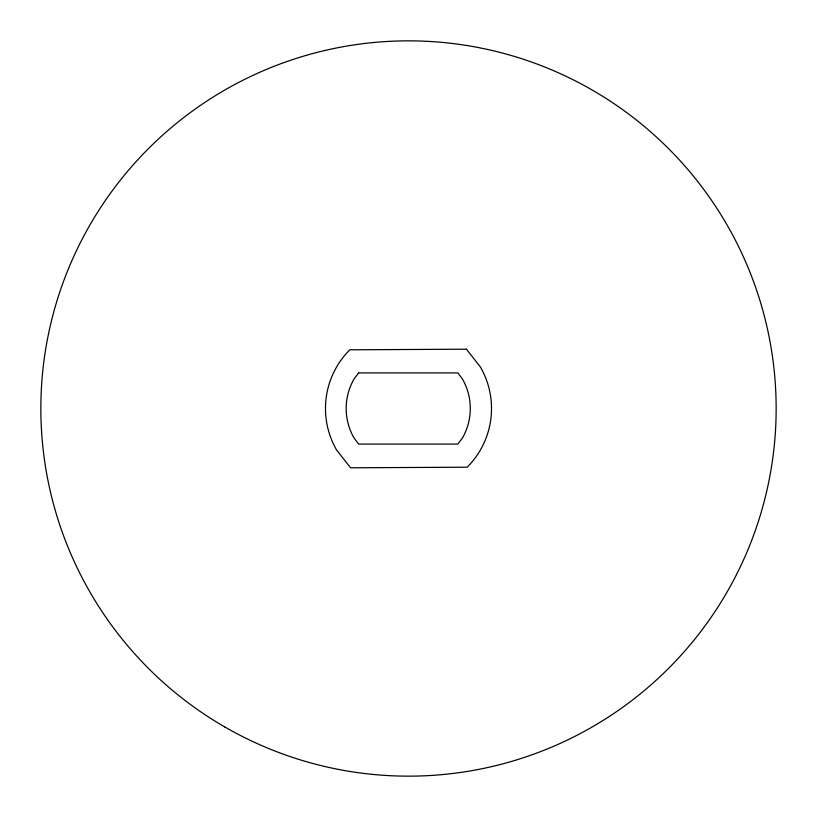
<?xml version="1.0" encoding="UTF-8"?>
<svg xmlns="http://www.w3.org/2000/svg" width="817" height="817" viewBox="0 0 817 817"><rect width="100%" height="100%" fill="white"/><g stroke="black" fill="none" stroke-linecap="round" stroke-linejoin="round"><path stroke-width="1.23" d="M358.663 372.92L354.118 378.853A59.294 59.294 0 0 0 354.118 438.147L358.663 444.08L457.806 444.08L462.351 438.147A59.294 59.294 0 0 0 462.351 378.853L457.806 372.92L358.663 372.92M466.425 349.206L349.799 349.799A83.017 83.017 0 0 0 336.604 450.014L350.575 467.794L467.201 467.201A83.017 83.017 0 0 0 480.396 366.986L466.425 349.206M224.675 726.895A367.65 367.65 0 0 0 776.15 408.5A367.65 367.65 0 0 0 224.675 90.105A367.65 367.65 0 0 0 224.675 726.895"/></g></svg>
